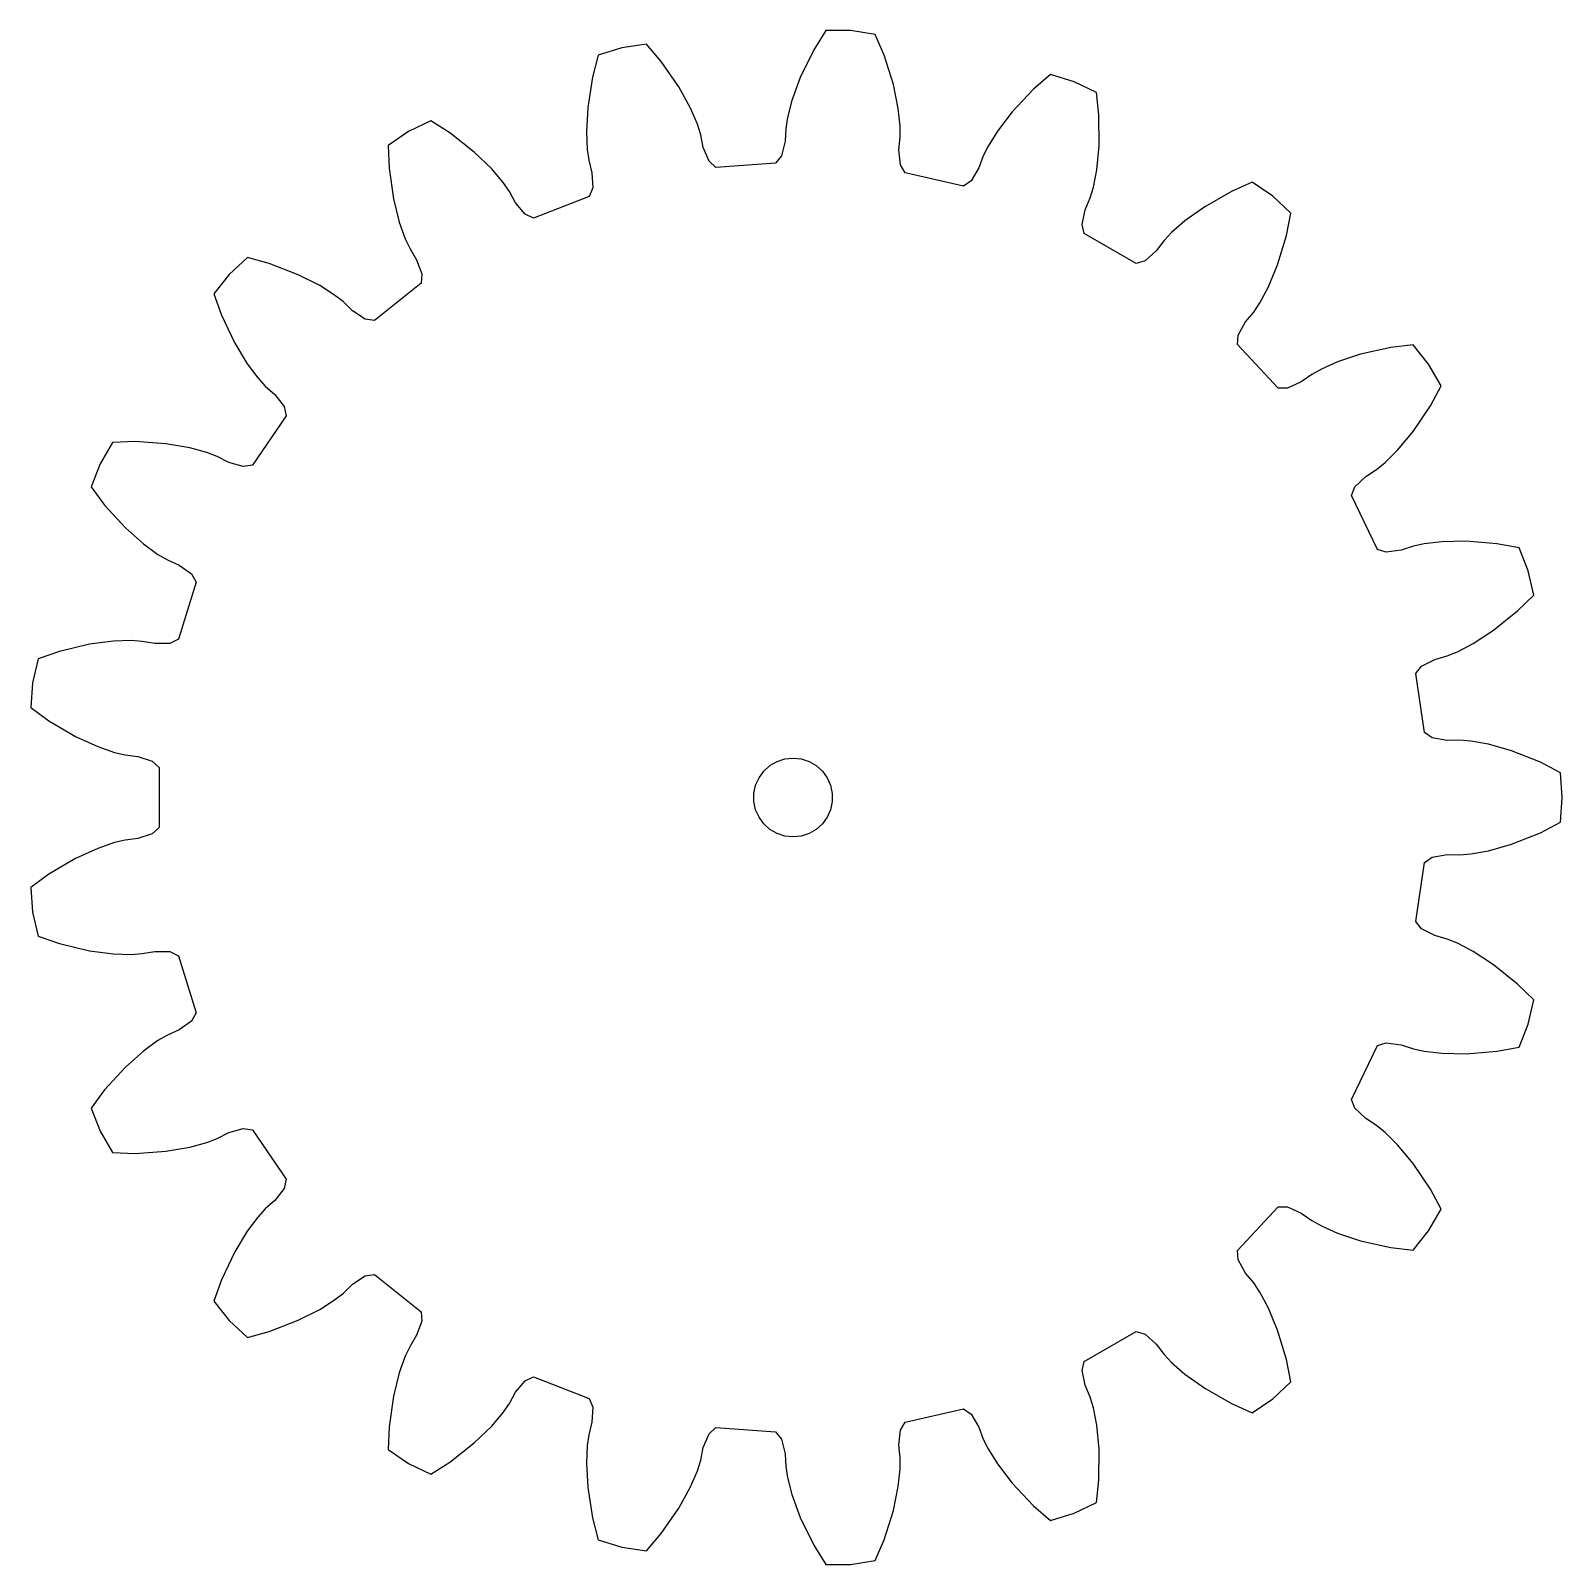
# Model space of a CAD drawing. Header units: metres. Extents: x -29 to 29.3, y -29.2 to 29.2.
import ezdxf

# ---------------------------------------------------------------- set-up
doc = ezdxf.new("R2010")
doc.units = ezdxf.units.M

msp = doc.modelspace()

# ---------------------------------------------------------------- linework, layer by layer
for p, q in [((1.243, 29.203), (0.79, 28.469)), ((2.188, 29.203), (1.243, 29.203)), ((3.123, 29.062), (2.188, 29.203)), ((-5.582, 28.691), (-6.516, 28.55)), ((-5.024, 28.034), (-5.582, 28.691)), ((3.462, 28.269), (3.123, 29.062)), ((-7.42, 28.272), (-7.637, 27.437)), ((-6.516, 28.55), (-7.42, 28.272)), ((0.79, 28.469), (0.274, 27.413)), ((3.815, 27.147), (3.462, 28.269)), ((-4.356, 27.066), (-5.024, 28.034)), ((9.795, 27.539), (9.146, 26.972)), ((10.699, 27.26), (9.795, 27.539)), ((-7.637, 27.437), (-7.819, 26.275)), ((-3.91, 26.257), (-4.356, 27.066)), ((0.274, 27.413), (-0.047, 26.546)), ((4.003, 26.242), (3.815, 27.147)), ((9.146, 26.972), (8.341, 26.114)), ((11.551, 26.85), (10.699, 27.26)), ((-0.047, 26.546), (-0.217, 25.895)), ((11.641, 25.993), (11.551, 26.85)), ((-13.791, 25.771), (-14.642, 25.361)), ((-13.064, 25.307), (-13.791, 25.771)), ((-7.819, 26.275), (-7.87, 25.353)), ((-3.645, 25.638), (-3.91, 26.257)), ((-0.217, 25.895), (-0.282, 25.48)), ((4.074, 25.574), (4.003, 26.242)), ((8.341, 26.114), (7.779, 25.381)), ((11.647, 24.817), (11.641, 25.993)), ((-14.642, 25.361), (-15.423, 24.829)), ((-12.14, 24.579), (-13.064, 25.307)), ((-7.87, 25.353), (-7.84, 24.681)), ((-3.519, 25.237), (-3.645, 25.638)), ((-3.42, 24.759), (-3.519, 25.237)), ((-0.282, 25.48), (-0.309, 24.992)), ((4.03, 24.667), (4.076, 25.153)), ((4.076, 25.153), (4.074, 25.574)), ((7.779, 25.381), (7.426, 24.809)), ((-15.423, 24.829), (-15.385, 23.967)), ((-11.475, 23.938), (-12.14, 24.579)), ((-7.84, 24.681), (-7.779, 24.265)), ((-3.202, 24.229), (-3.42, 24.759)), ((-0.309, 24.992), (-0.445, 24.436)), ((4.082, 24.096), (4.03, 24.667)), ((7.426, 24.809), (7.241, 24.431)), ((11.56, 23.897), (11.647, 24.817)), ((-15.385, 23.967), (-15.216, 22.804)), ((-7.779, 24.265), (-7.661, 23.791)), ((-2.939, 23.989), (-3.202, 24.229)), ((-0.669, 24.159), (-2.939, 23.989)), ((-0.445, 24.436), (-0.669, 24.159)), ((4.262, 23.79), (4.082, 24.096)), ((7.072, 23.973), (6.778, 23.481)), ((7.241, 24.431), (7.072, 23.973)), ((-11.04, 23.425), (-11.475, 23.938)), ((-10.802, 23.079), (-11.04, 23.425)), ((-7.661, 23.791), (-7.627, 23.219)), ((6.482, 23.283), (4.262, 23.79)), ((6.778, 23.481), (6.482, 23.283)), ((11.431, 23.237), (11.56, 23.897)), ((17.478, 23.428), (16.69, 23.078)), ((18.259, 22.896), (17.478, 23.428)), ((-15.216, 22.804), (-14.993, 21.907)), ((-10.566, 22.651), (-10.802, 23.079)), ((-7.76, 22.889), (-9.88, 22.057)), ((-7.627, 23.219), (-7.76, 22.889)), ((11.122, 22.383), (11.309, 22.835)), ((11.309, 22.835), (11.431, 23.237)), ((16.69, 23.078), (15.668, 22.495)), ((18.952, 22.253), (18.259, 22.896)), ((-10.202, 22.209), (-10.566, 22.651)), ((-9.88, 22.057), (-10.202, 22.209)), ((11.003, 21.823), (11.122, 22.383)), ((15.668, 22.495), (14.915, 21.96)), ((18.785, 21.407), (18.952, 22.253)), ((-14.993, 21.907), (-14.766, 21.274)), ((11.085, 21.476), (11.003, 21.823)), ((14.915, 21.96), (14.408, 21.518)), ((-14.766, 21.274), (-14.586, 20.894)), ((13.057, 20.338), (11.085, 21.476)), ((14.121, 21.211), (13.824, 20.823)), ((14.408, 21.518), (14.121, 21.211)), ((18.445, 20.281), (18.785, 21.407)), ((-20.774, 20.562), (-21.467, 19.919)), ((-19.943, 20.333), (-20.774, 20.562)), ((-14.586, 20.894), (-14.333, 20.476)), ((-14.333, 20.476), (-14.132, 19.939)), ((13.824, 20.823), (13.398, 20.44)), ((-21.467, 19.919), (-22.056, 19.179)), ((-18.846, 19.909), (-19.943, 20.333)), ((-18.021, 19.492), (-18.846, 19.909)), ((-14.132, 19.939), (-14.162, 19.585)), ((13.398, 20.44), (13.057, 20.338)), ((18.09, 19.427), (18.445, 20.281)), ((-17.455, 19.13), (-18.021, 19.492)), ((-14.162, 19.585), (-15.942, 18.165)), ((17.772, 18.835), (18.09, 19.427)), ((-22.056, 19.179), (-21.766, 18.368)), ((-17.124, 18.87), (-17.455, 19.13)), ((-16.773, 18.53), (-17.124, 18.87)), ((17.537, 18.487), (17.772, 18.835)), ((-21.766, 18.368), (-21.261, 17.305)), ((-16.294, 18.215), (-16.773, 18.53)), ((-15.942, 18.165), (-16.294, 18.215)), ((16.946, 17.61), (17.225, 18.111)), ((17.225, 18.111), (17.537, 18.487)), ((16.923, 17.255), (16.946, 17.61)), ((-21.261, 17.305), (-20.784, 16.514)), ((18.471, 15.586), (16.923, 17.255)), ((22.751, 17.133), (21.603, 16.878)), ((23.607, 17.236), (22.751, 17.133)), ((24.196, 16.497), (23.607, 17.236)), ((-20.784, 16.514), (-20.381, 15.976)), ((20.725, 16.588), (20.111, 16.315)), ((21.603, 16.878), (20.725, 16.588)), ((24.669, 15.678), (24.196, 16.497)), ((-20.381, 15.976), (-20.097, 15.666)), ((19.347, 15.824), (18.827, 15.583)), ((19.746, 16.107), (19.347, 15.824)), ((20.111, 16.315), (19.746, 16.107)), ((-20.097, 15.666), (-19.732, 15.341)), ((-19.732, 15.341), (-19.382, 14.888)), ((18.827, 15.583), (18.471, 15.586)), ((24.26, 14.918), (24.669, 15.678)), ((-19.382, 14.888), (-19.305, 14.54)), ((23.603, 13.943), (24.26, 14.918)), ((-19.305, 14.54), (-20.588, 12.659)), ((-25.912, 13.525), (-26.384, 12.706)), ((-25.05, 13.551), (-25.912, 13.525)), ((-23.877, 13.469), (-25.05, 13.551)), ((-22.966, 13.314), (-23.877, 13.469)), ((23.013, 13.232), (23.603, 13.943)), ((-22.318, 13.135), (-22.966, 13.314)), ((-21.926, 12.984), (-22.318, 13.135)), ((-21.49, 12.763), (-21.926, 12.984)), ((22.534, 12.76), (23.013, 13.232)), ((-26.384, 12.706), (-26.73, 11.826)), ((-20.939, 12.603), (-21.49, 12.763)), ((-20.588, 12.659), (-20.939, 12.603)), ((21.798, 12.229), (22.207, 12.496)), ((22.207, 12.496), (22.534, 12.76)), ((-26.73, 11.826), (-26.213, 11.136)), ((21.257, 11.5), (21.384, 11.833)), ((21.384, 11.833), (21.798, 12.229)), ((-26.213, 11.136), (-25.418, 10.27)), ((22.245, 9.449), (21.257, 11.5)), ((-25.418, 10.27), (-24.728, 9.654)), ((-24.728, 9.654), (-24.184, 9.259)), ((22.584, 9.341), (22.245, 9.449)), ((23.152, 9.418), (22.584, 9.341)), ((23.616, 9.571), (23.152, 9.418)), ((24.026, 9.662), (23.616, 9.571)), ((24.694, 9.742), (24.026, 9.662)), ((25.618, 9.76), (24.694, 9.742)), ((26.79, 9.666), (25.618, 9.76)), ((27.638, 9.512), (26.79, 9.666)), ((27.983, 8.632), (27.638, 9.512)), ((-24.184, 9.259), (-23.821, 9.047)), ((-23.821, 9.047), (-23.377, 8.843)), ((-23.377, 8.843), (-22.909, 8.513)), ((-22.733, 8.204), (-23.405, 6.028)), ((-22.909, 8.513), (-22.733, 8.204)), ((28.194, 7.71), (27.983, 8.632)), ((27.58, 7.105), (28.194, 7.71)), ((26.664, 6.367), (27.58, 7.105)), ((-25.87, 5.953), (-26.786, 5.833)), ((-25.198, 5.973), (-25.87, 5.953)), ((-24.779, 5.944), (-25.198, 5.973)), ((-24.297, 5.862), (-24.779, 5.944)), ((-23.724, 5.871), (-24.297, 5.862)), ((-23.405, 6.028), (-23.724, 5.871)), ((25.294, 5.551), (25.891, 5.861)), ((25.891, 5.861), (26.664, 6.367)), ((-28.747, 5.286), (-28.957, 4.365)), ((-27.931, 5.565), (-28.747, 5.286)), ((-26.786, 5.833), (-27.931, 5.565)), ((23.922, 5.004), (24.434, 5.26)), ((24.434, 5.26), (24.904, 5.395)), ((24.904, 5.395), (25.294, 5.551)), ((23.702, 4.724), (23.922, 5.004)), ((24.042, 2.472), (23.702, 4.724)), ((-28.957, 4.365), (-29.028, 3.422)), ((-29.028, 3.422), (-28.331, 2.915)), ((-28.331, 2.915), (-27.316, 2.321)), ((24.334, 2.27), (24.042, 2.472)), ((-27.316, 2.321), (-26.475, 1.937)), ((-26.475, 1.937), (-25.839, 1.719)), ((24.899, 2.175), (24.334, 2.27)), ((25.388, 2.185), (24.899, 2.175)), ((25.807, 2.151), (25.388, 2.185)), ((26.468, 2.031), (25.807, 2.151)), ((27.356, 1.776), (26.468, 2.031)), ((28.449, 1.34), (27.356, 1.776)), ((-25.839, 1.719), (-25.43, 1.623)), ((-25.43, 1.623), (-24.945, 1.56)), ((-24.945, 1.56), (-24.4, 1.383)), ((-24.4, 1.383), (-24.142, 1.139)), ((-1.115, 1.004), (-0.882, 1.214)), ((-0.882, 1.214), (-0.61, 1.37)), ((-0.61, 1.37), (-0.312, 1.467)), ((-0.312, 1.467), (0, 1.5)), ((0, 1.5), (0.312, 1.467)), ((0.312, 1.467), (0.61, 1.37)), ((0.61, 1.37), (0.882, 1.214)), ((0.882, 1.214), (1.115, 1.004)), ((29.214, 0.943), (28.449, 1.34)), ((-24.142, 1.139), (-24.142, -1.139)), ((-1.427, 0.464), (-1.299, 0.75)), ((-1.299, 0.75), (-1.115, 1.004)), ((1.115, 1.004), (1.299, 0.75)), ((1.299, 0.75), (1.427, 0.464)), ((29.285, 0), (29.214, 0.943)), ((-1.492, 0.157), (-1.427, 0.464)), ((-1.492, -0.157), (-1.492, 0.157)), ((1.427, 0.464), (1.492, 0.157)), ((1.492, 0.157), (1.492, -0.157)), ((-1.427, -0.464), (-1.492, -0.157)), ((-1.299, -0.75), (-1.427, -0.464)), ((1.427, -0.464), (1.299, -0.75)), ((1.492, -0.157), (1.427, -0.464)), ((29.214, -0.943), (29.285, 0)), ((-24.142, -1.139), (-24.4, -1.383)), ((-1.115, -1.004), (-1.299, -0.75)), ((-0.882, -1.214), (-1.115, -1.004)), ((1.115, -1.004), (0.882, -1.214)), ((1.299, -0.75), (1.115, -1.004)), ((28.449, -1.34), (29.214, -0.943)), ((-25.839, -1.719), (-26.475, -1.937)), ((-25.43, -1.623), (-25.839, -1.719)), ((-24.945, -1.56), (-25.43, -1.623)), ((-24.4, -1.383), (-24.945, -1.56)), ((-0.61, -1.37), (-0.882, -1.214)), ((-0.312, -1.467), (-0.61, -1.37)), ((0, -1.5), (-0.312, -1.467)), ((0.312, -1.467), (0, -1.5)), ((0.61, -1.37), (0.312, -1.467)), ((0.882, -1.214), (0.61, -1.37)), ((27.356, -1.776), (28.449, -1.34)), ((-27.316, -2.321), (-28.331, -2.915)), ((-26.475, -1.937), (-27.316, -2.321)), ((24.042, -2.472), (24.334, -2.27)), ((24.334, -2.27), (24.899, -2.175)), ((24.899, -2.175), (25.388, -2.185)), ((25.388, -2.185), (25.807, -2.151)), ((25.807, -2.151), (26.468, -2.031)), ((26.468, -2.031), (27.356, -1.776)), ((-28.331, -2.915), (-29.028, -3.422)), ((23.702, -4.724), (24.042, -2.472)), ((-29.028, -3.422), (-28.957, -4.365)), ((-28.957, -4.365), (-28.747, -5.286)), ((23.922, -5.004), (23.702, -4.724)), ((24.434, -5.26), (23.922, -5.004)), ((-28.747, -5.286), (-27.931, -5.565)), ((-27.931, -5.565), (-26.786, -5.833)), ((-26.786, -5.833), (-25.87, -5.953)), ((24.904, -5.395), (24.434, -5.26)), ((25.294, -5.551), (24.904, -5.395)), ((25.891, -5.861), (25.294, -5.551)), ((-25.87, -5.953), (-25.198, -5.973)), ((-25.198, -5.973), (-24.779, -5.944)), ((-24.779, -5.944), (-24.297, -5.862)), ((-24.297, -5.862), (-23.724, -5.871)), ((-23.724, -5.871), (-23.405, -6.028)), ((-23.405, -6.028), (-22.733, -8.204)), ((26.664, -6.367), (25.891, -5.861)), ((27.58, -7.105), (26.664, -6.367)), ((28.194, -7.71), (27.58, -7.105)), ((27.983, -8.632), (28.194, -7.71)), ((-22.909, -8.513), (-23.377, -8.843)), ((-22.733, -8.204), (-22.909, -8.513)), ((27.638, -9.512), (27.983, -8.632)), ((-24.184, -9.259), (-24.728, -9.654)), ((-23.821, -9.047), (-24.184, -9.259)), ((-23.377, -8.843), (-23.821, -9.047)), ((22.245, -9.449), (22.584, -9.341)), ((22.584, -9.341), (23.152, -9.418)), ((-24.728, -9.654), (-25.418, -10.27)), ((21.257, -11.5), (22.245, -9.449)), ((23.152, -9.418), (23.616, -9.571)), ((23.616, -9.571), (24.026, -9.662)), ((24.026, -9.662), (24.694, -9.742)), ((24.694, -9.742), (25.618, -9.76)), ((25.618, -9.76), (26.79, -9.666)), ((26.79, -9.666), (27.638, -9.512)), ((-25.418, -10.27), (-26.213, -11.136)), ((-26.213, -11.136), (-26.73, -11.826)), ((21.384, -11.833), (21.257, -11.5)), ((-26.73, -11.826), (-26.384, -12.706)), ((21.798, -12.229), (21.384, -11.833)), ((22.207, -12.496), (21.798, -12.229)), ((-26.384, -12.706), (-25.912, -13.525)), ((-21.926, -12.984), (-21.49, -12.763)), ((-21.49, -12.763), (-20.939, -12.603)), ((-20.939, -12.603), (-20.588, -12.659)), ((-20.588, -12.659), (-19.305, -14.54)), ((22.534, -12.76), (22.207, -12.496)), ((23.013, -13.232), (22.534, -12.76)), ((-23.877, -13.469), (-22.966, -13.314)), ((-22.966, -13.314), (-22.318, -13.135)), ((-22.318, -13.135), (-21.926, -12.984)), ((23.603, -13.943), (23.013, -13.232)), ((-25.912, -13.525), (-25.05, -13.551)), ((-25.05, -13.551), (-23.877, -13.469)), ((24.26, -14.918), (23.603, -13.943)), ((-19.305, -14.54), (-19.382, -14.888)), ((-19.382, -14.888), (-19.732, -15.341)), ((24.669, -15.678), (24.26, -14.918)), ((-20.097, -15.666), (-20.381, -15.976)), ((-19.732, -15.341), (-20.097, -15.666)), ((16.923, -17.255), (18.471, -15.586)), ((18.471, -15.586), (18.827, -15.583)), ((18.827, -15.583), (19.347, -15.824)), ((24.196, -16.497), (24.669, -15.678)), ((-20.381, -15.976), (-20.784, -16.514)), ((19.347, -15.824), (19.746, -16.107)), ((19.746, -16.107), (20.111, -16.315)), ((20.111, -16.315), (20.725, -16.588)), ((-20.784, -16.514), (-21.261, -17.305)), ((20.725, -16.588), (21.603, -16.878)), ((21.603, -16.878), (22.751, -17.133)), ((23.607, -17.236), (24.196, -16.497)), ((-21.261, -17.305), (-21.766, -18.368)), ((16.946, -17.61), (16.923, -17.255)), ((22.751, -17.133), (23.607, -17.236)), ((17.225, -18.111), (16.946, -17.61)), ((-21.766, -18.368), (-22.056, -19.179)), ((-17.124, -18.87), (-16.773, -18.53)), ((-16.773, -18.53), (-16.294, -18.215)), ((-16.294, -18.215), (-15.942, -18.165)), ((-15.942, -18.165), (-14.162, -19.585)), ((17.537, -18.487), (17.225, -18.111)), ((17.772, -18.835), (17.537, -18.487)), ((-22.056, -19.179), (-21.467, -19.919)), ((-18.021, -19.492), (-17.455, -19.13)), ((-17.455, -19.13), (-17.124, -18.87)), ((18.09, -19.427), (17.772, -18.835)), ((-18.846, -19.909), (-18.021, -19.492)), ((-14.162, -19.585), (-14.132, -19.939)), ((18.445, -20.281), (18.09, -19.427)), ((-21.467, -19.919), (-20.774, -20.562)), ((-20.774, -20.562), (-19.943, -20.333)), ((-19.943, -20.333), (-18.846, -19.909)), ((-14.132, -19.939), (-14.333, -20.476)), ((11.085, -21.476), (13.057, -20.338)), ((13.057, -20.338), (13.398, -20.44)), ((13.398, -20.44), (13.824, -20.823)), ((18.785, -21.407), (18.445, -20.281)), ((-14.586, -20.894), (-14.766, -21.274)), ((-14.333, -20.476), (-14.586, -20.894)), ((13.824, -20.823), (14.121, -21.211)), ((-14.766, -21.274), (-14.993, -21.907)), ((11.003, -21.823), (11.085, -21.476)), ((14.121, -21.211), (14.408, -21.518)), ((14.408, -21.518), (14.915, -21.96)), ((18.952, -22.253), (18.785, -21.407)), ((-14.993, -21.907), (-15.216, -22.804)), ((-10.202, -22.209), (-9.88, -22.057)), ((-9.88, -22.057), (-7.76, -22.889)), ((11.122, -22.383), (11.003, -21.823)), ((14.915, -21.96), (15.668, -22.495)), ((-10.802, -23.079), (-10.566, -22.651)), ((-10.566, -22.651), (-10.202, -22.209)), ((11.309, -22.835), (11.122, -22.383)), ((15.668, -22.495), (16.69, -23.078)), ((18.259, -22.896), (18.952, -22.253)), ((-15.216, -22.804), (-15.385, -23.967)), ((-11.04, -23.425), (-10.802, -23.079)), ((-7.76, -22.889), (-7.627, -23.219)), ((-7.627, -23.219), (-7.661, -23.791)), ((4.262, -23.79), (6.482, -23.283)), ((6.482, -23.283), (6.778, -23.481)), ((11.431, -23.237), (11.309, -22.835)), ((11.56, -23.897), (11.431, -23.237)), ((16.69, -23.078), (17.478, -23.428)), ((17.478, -23.428), (18.259, -22.896)), ((-12.14, -24.579), (-11.475, -23.938)), ((-11.475, -23.938), (-11.04, -23.425)), ((-7.661, -23.791), (-7.779, -24.265)), ((4.082, -24.096), (4.262, -23.79)), ((6.778, -23.481), (7.072, -23.973)), ((11.647, -24.817), (11.56, -23.897)), ((-15.385, -23.967), (-15.423, -24.829)), ((-7.779, -24.265), (-7.84, -24.681)), ((-3.42, -24.759), (-3.202, -24.229)), ((-3.202, -24.229), (-2.939, -23.989)), ((-2.939, -23.989), (-0.669, -24.159)), ((-0.669, -24.159), (-0.445, -24.436)), ((-0.445, -24.436), (-0.309, -24.992)), ((4.03, -24.667), (4.082, -24.096)), ((7.072, -23.973), (7.241, -24.431)), ((7.241, -24.431), (7.426, -24.809)), ((-15.423, -24.829), (-14.642, -25.361)), ((-13.064, -25.307), (-12.14, -24.579)), ((-7.84, -24.681), (-7.87, -25.353)), ((-3.519, -25.237), (-3.42, -24.759)), ((-0.309, -24.992), (-0.282, -25.48)), ((4.076, -25.153), (4.03, -24.667)), ((7.426, -24.809), (7.779, -25.381)), ((11.641, -25.993), (11.647, -24.817)), ((-14.642, -25.361), (-13.791, -25.771)), ((-13.791, -25.771), (-13.064, -25.307)), ((-7.87, -25.353), (-7.819, -26.275)), ((-3.91, -26.257), (-3.645, -25.638)), ((-3.645, -25.638), (-3.519, -25.237)), ((-0.282, -25.48), (-0.217, -25.895)), ((4.003, -26.242), (4.074, -25.574)), ((4.074, -25.574), (4.076, -25.153)), ((7.779, -25.381), (8.341, -26.114)), ((-7.819, -26.275), (-7.637, -27.437)), ((-4.356, -27.066), (-3.91, -26.257)), ((-0.217, -25.895), (-0.047, -26.546)), ((3.815, -27.147), (4.003, -26.242)), ((8.341, -26.114), (9.146, -26.972)), ((11.551, -26.85), (11.641, -25.993)), ((-0.047, -26.546), (0.274, -27.413)), ((10.699, -27.26), (11.551, -26.85)), ((-7.637, -27.437), (-7.42, -28.272)), ((-5.024, -28.034), (-4.356, -27.066)), ((0.274, -27.413), (0.79, -28.469)), ((3.462, -28.269), (3.815, -27.147)), ((9.146, -26.972), (9.795, -27.539)), ((9.795, -27.539), (10.699, -27.26)), ((-5.582, -28.691), (-5.024, -28.034)), ((-7.42, -28.272), (-6.516, -28.55)), ((-6.516, -28.55), (-5.582, -28.691)), ((0.79, -28.469), (1.243, -29.203)), ((3.123, -29.062), (3.462, -28.269)), ((1.243, -29.203), (2.188, -29.203)), ((2.188, -29.203), (3.123, -29.062))]:
    msp.add_line(p, q)

doc.saveas('drawing.dxf')
